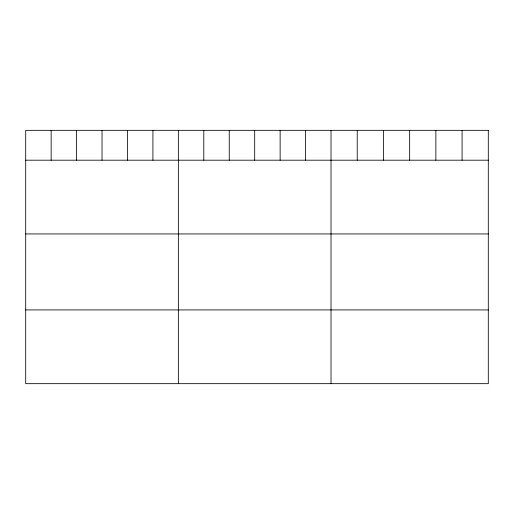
<?xml version="1.0" encoding="UTF-8"?>
<svg xmlns="http://www.w3.org/2000/svg" width="514" height="514" viewBox="0 0 514 514"><rect width="100%" height="100%" fill="white"/><g stroke="black" fill="none" stroke-linecap="round" stroke-linejoin="round"><path stroke-width="0.77" d="M25.7 160.195L488.3 160.195M25.7 233.941L488.3 233.941M25.7 309.923L488.3 309.923M462.086 130.331L462.086 160.195M435.872 130.331L435.872 160.195M409.658 130.331L409.658 160.195M383.444 130.331L383.444 160.195M357.23 130.331L357.23 160.195M331.016 130.331L331.016 383.669M305.573 130.331L305.573 160.195M280.13 130.331L280.13 160.195M254.687 130.331L254.687 160.195M229.244 130.331L229.244 160.195M203.801 130.331L203.801 160.195M178.358 130.331L178.358 383.669M152.915 130.331L152.915 160.195M127.472 130.331L127.472 160.195M102.029 130.331L102.029 160.195M76.586 130.331L76.586 160.195M51.143 130.331L51.143 160.195M488.3 130.331L25.7 130.331L25.7 383.669L488.3 383.669L488.3 130.331"/></g></svg>
